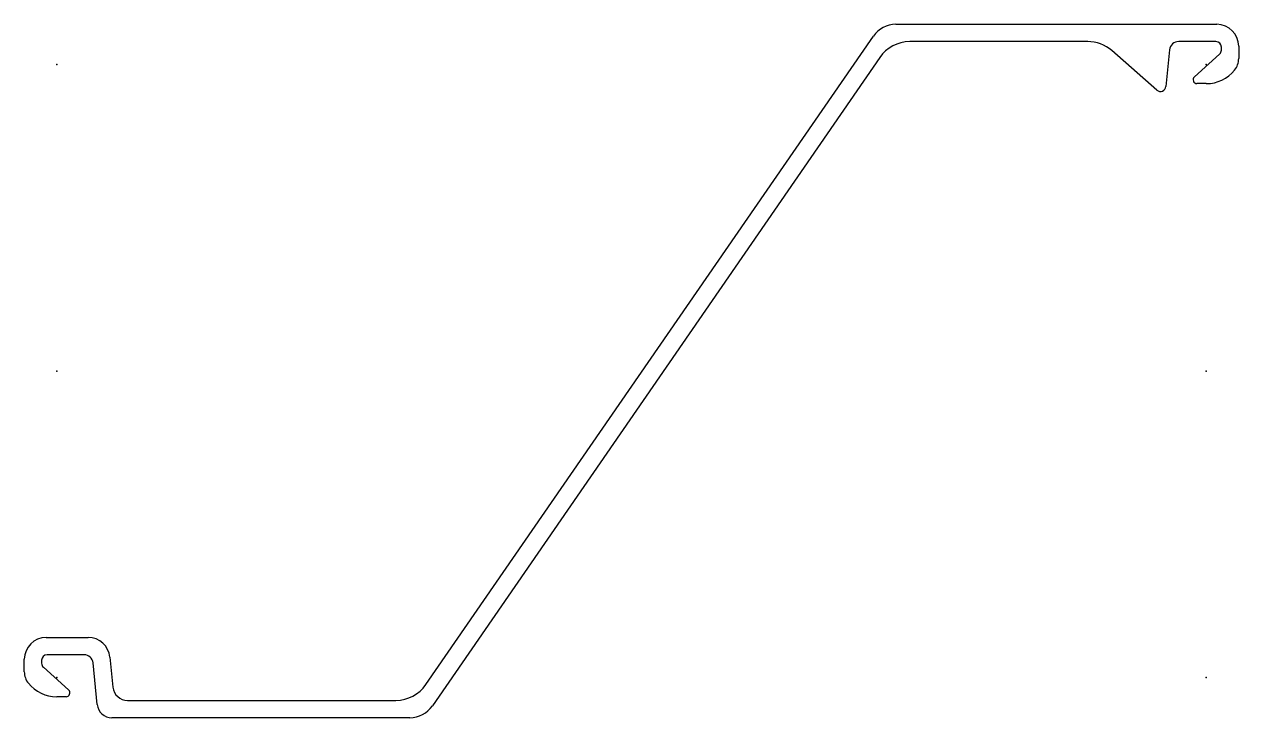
# Model space of a CAD drawing. Extents: x -18 to 648, y -190 to 190.
import ezdxf

# ---------------------------------------------------------------- set-up
doc = ezdxf.new("R2010")
doc.units = 0
doc.header["$MEASUREMENT"] = 0
doc.layers.get('0').update_dxf_attribs({"color": 5, "linetype": 'CONTINUOUS'})

msp = doc.modelspace()

# ---------------------------------------------------------------- linework, layer by layer
at = {"linetype": 'Continuous'}
for p, q in [((459.87518, 190), (635.75, 190)), ((202.3725, -171.85686), (447.52814, 183.51764)), ((564.98157, 180.5), (467.49026, 180.5)), ((635.25, 180.5), (614.86462, 180.5)), ((602.9212, 153.94043), (578.13019, 175.57028)), ((609.88947, 175.99785), (607.8786, 155.90227)), ((623.4552, 161.21313), (637.25702, 173.63622)), ((638.25, 175.86598), (638.25, 177.5)), ((647.75, 178), (647.75, 171.17961)), ((451.0275, 171.85686), (205.87187, -183.51764)), ((630.00061, 157.5), (624.88019, 157.5)), ((-5.75, -146), (17.25015, -146)), ((-17.75, -164.82039), (-17.75, -158)), ((-8.25, -158.5), (-8.25, -160.13402)), ((14.98506, -155.5), (-5.25, -155.5)), ((29.1906, -156.80595), (30.8396, -173.29604)), ((6.54478, -174.78687), (-7.25702, -162.36378)), ((22.2396, -182.79604), (19.96025, -160.00249)), ((5.11979, -178.5), (-0.00063, -178.5)), ((38.7999, -180.5), (185.90974, -180.5)), ((193.52481, -190), (30.1999, -190))]:
    msp.add_line(p, q, dxfattribs=at)
for centre, radius, start, end in [((459.87518, 175), 15, 90, 145.40005), ((635.75, 178), 12, 0, 90), ((467.49026, 160.5), 20, 90, 145.40011), ((564.98157, 160.5), 20, 48.89573, 90), ((614.86462, 175.5), 5, 90, 174.28561), ((635.25, 177.5), 3, 0, 90), ((635.25, 175.86598), 3, 311.99046, 0), ((637.75, 171.17961), 10, 320.80504, 0), ((624.88019, 159.63), 2.13, 131.99063, 270), ((630.00061, 177.5), 20, 270, 320.80221), ((604.89349, 156.20097), 3, 228.8958, 354.2857), ((-5.75, -158), 12, 90, 180), ((17.25015, -158), 12, 5.7106, 90), ((-5.25, -158.5), 3, 90, 180), ((14.98506, -160.5), 5, 5.71053, 90), ((-7.75, -164.82039), 10, 180, 219.19496), ((-5.25, -160.13402), 3, 180, 228.00946), ((-0.00063, -158.5), 20, 219.19783, 270), ((185.90974, -160.5), 20, 270, 325.40008), ((5.11979, -176.37), 2.13, 270, 48.00938), ((38.7999, -172.5), 8, 185.71064, 270), ((30.1999, -182), 8, 185.71064, 270), ((193.52481, -175), 15, 270, 325.40009)]:
    msp.add_arc(centre, radius, start, end, dxfattribs=at)
for p in [(0, 168), (0, 168), (630, 168), (0, 0), (630, 0), (0, -168), (630, -168), (630, -168)]:
    msp.add_point(p, dxfattribs=at)

doc.saveas('drawing.dxf')
